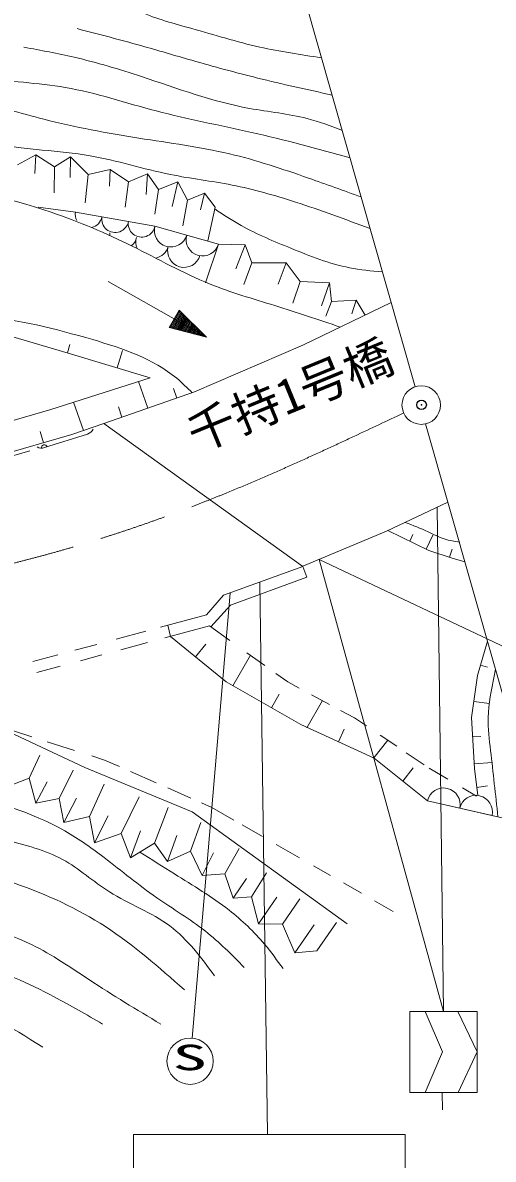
# Model space of a CAD drawing. Units: millimetres, scale not verified. Extents: x -199886483 to 680000, y -5525939 to 380000.
# Drawn here: x 339808 to 364218, y 277392 to 336318 of the extents above; entities that cross this region are included whole.
import ezdxf
from ezdxf.enums import TextEntityAlignment as Align

# ---------------------------------------------------------------- set-up
doc = ezdxf.new("R2010")
doc.units = ezdxf.units.MM
doc.header["$LTSCALE"] = 1000
doc.header["$PDMODE"] = 32
doc.header["$PDSIZE"] = 500
doc.linetypes.add('CHAIN', pattern=[18.5, 12, -1.5, 3.5, -1.5])
for name, color, linetype, lineweight in [('M-BGD', 7, 'Continuous', 13), ('M-BMK-SRVR', 3, 'Continuous', 13), ('M-OTRS', 6, 'Continuous', 25), ('M-STR-STR1', 1, 'Continuous', 13), ('M-STR-STRC', 7, 'Continuous', 13)]:
    doc.layers.add(name, color=color, linetype=linetype, lineweight=lineweight)
doc.styles.add('ＭＳ ゴシック', font='')
doc.styles.get('ＭＳ ゴシック').set_extended_font_data('MS Gothic')

msp = doc.modelspace()

# ---------------------------------------------------------------- linework, layer by layer
at = {"layer": 'M-BGD'}
for p, q in [((340483, 329471), (339543, 328948)), ((340483, 329471), (340443, 328502)), ((341450, 328844), (340483, 329471)), ((341450, 328844), (341441, 327505)), ((342286, 329367), (341450, 328844)), ((342286, 329367), (342262, 328288)), ((343201, 328453), (342286, 329367)), ((343201, 328453), (343045, 326978)), ((344350, 328715), (343201, 328453)), ((344350, 328715), (344316, 327840)), ((345291, 328063), (344350, 328715)), ((346284, 328481), (345291, 328063)), ((346284, 328481), (346213, 327411)), ((346859, 327672), (346284, 328481)), ((345291, 328063), (345118, 326764)), ((346859, 327672), (346663, 326394)), ((347852, 328064), (346859, 327672)), ((347852, 328064), (347563, 326786)), ((348349, 327124), (347852, 328064)), ((348349, 327124), (348111, 325788)), ((349237, 327490), (348349, 327124)), ((349237, 327490), (349030, 326610)), ((349786, 326759), (349237, 327490)), ((342540, 326505), (340605, 326754)), ((340605, 326754), (342540, 326505)), ((346668, 325779), (342540, 326505)), ((342540, 326505), (346668, 325779)), ((349409, 325002), (349786, 326759)), ((349964, 324844), (346668, 325779)), ((346668, 325779), (349964, 324844)), ((349964, 324844), (349286, 322836)), ((351351, 324810), (349964, 324844)), ((351351, 324810), (350870, 323561)), ((351699, 323874), (351351, 324810)), ((351699, 323874), (351281, 322740)), ((353468, 323875), (351699, 323874)), ((353468, 323875), (353061, 322760)), ((354197, 322904), (353468, 323875)), ((344247, 322902), (349349, 320019)), ((354197, 322904), (353824, 321783)), ((355723, 322836), (354197, 322904)), ((355723, 322836), (355310, 321647)), ((355828, 321865), (355723, 322836)), ((355828, 321865), (355526, 321099)), ((357111, 321935), (355828, 321865)), ((357111, 321935), (356875, 321217)), ((357566, 321161), (357111, 321935)), ((347922, 321420), (347413, 320519)), ((347945, 321397), (347445, 320510)), ((347982, 321361), (347495, 320498)), ((348019, 321324), (347545, 320485)), ((348056, 321288), (347595, 320472)), ((348093, 321252), (347645, 320459)), ((348130, 321216), (347695, 320446)), ((348167, 321179), (347745, 320433)), ((349349, 320019), (347922, 321420)), ((348204, 321143), (347795, 320420)), ((348241, 321107), (347846, 320407)), ((348278, 321071), (347896, 320394)), ((348315, 321034), (347946, 320381)), ((348352, 320998), (347996, 320368)), ((348389, 320962), (348046, 320355)), ((348426, 320926), (348096, 320342)), ((348463, 320889), (348146, 320329)), ((348500, 320853), (348196, 320317)), ((348536, 320817), (348246, 320304)), ((348573, 320781), (348297, 320291)), ((348610, 320744), (348347, 320278)), ((348647, 320708), (348397, 320265)), ((348684, 320672), (348447, 320252)), ((348721, 320636), (348497, 320239)), ((348758, 320599), (348547, 320226)), ((348795, 320563), (348597, 320213)), ((337746, 320497), (342168, 319181)), ((349349, 320019), (347413, 320519)), ((348832, 320527), (348647, 320200)), ((348869, 320491), (348698, 320187)), ((348906, 320454), (348748, 320174)), ((348943, 320418), (348798, 320161)), ((348980, 320382), (348848, 320148)), ((349017, 320345), (348898, 320136)), ((349054, 320309), (348948, 320123)), ((349091, 320273), (348998, 320110)), ((349128, 320237), (349048, 320097)), ((349164, 320200), (349099, 320084)), ((349201, 320164), (349149, 320071)), ((349238, 320128), (349199, 320058)), ((349275, 320092), (349249, 320045)), ((349312, 320055), (349299, 320032)), ((342253, 319633), (342123, 319195)), ((342168, 319181), (346420, 317913)), ((344978, 319320), (344711, 318423)), ((346420, 317913), (341266, 316274)), ((345814, 317721), (346297, 316331)), ((347627, 317351), (347800, 316853)), ((342444, 316648), (342957, 315171)), ((341266, 316274), (335698, 314658)), ((344771, 316396), (344955, 315865)), ((344013, 315538), (342352, 314961)), ((342352, 314961), (337136, 313473)), ((340713, 315131), (340881, 314542)), ((343165, 314993), (340933, 314288)), ((340185, 314120), (338815, 313724)), ((358745, 309989), (360871, 308961)), ((360049, 309779), (359884, 309438)), ((361081, 309750), (360732, 309028)), ((360871, 308961), (362083, 308558)), ((362092, 309023), (361952, 308601)), ((362083, 308558), (362740, 308370)), ((350231, 306638), (354339, 308132)), ((354339, 308132), (354544, 307568)), ((350579, 306126), (354544, 307568)), ((349336, 305626), (350231, 306638)), ((349573, 304989), (350579, 306126)), ((349336, 305626), (346949, 304982)), ((346198, 304779), (344662, 304364)), ((349492, 305047), (347184, 304424)), ((347475, 304502), (347337, 305086)), ((349492, 305047), (350560, 304284)), ((343647, 304089), (342519, 303785)), ((346283, 304180), (344893, 303805)), ((347475, 304502), (350365, 302139)), ((349304, 304102), (348767, 303446)), ((363910, 304256), (363391, 302469)), ((341632, 303545), (340338, 303196)), ((343915, 303540), (342810, 303242)), ((351617, 303528), (350712, 301941)), ((351435, 303658), (352372, 302989)), ((341750, 302956), (340548, 302631)), ((363915, 302902), (363548, 303009)), ((352938, 302584), (353557, 302141)), ((363391, 302469), (363082, 300293)), ((350365, 302139), (354234, 299931)), ((353557, 302141), (354153, 301820)), ((353118, 301499), (352718, 300796)), ((355353, 301173), (354543, 299755)), ((354790, 301476), (355727, 300971)), ((364030, 301015), (363201, 301132)), ((356298, 300664), (357027, 300271)), ((338270, 299938), (340279, 299296)), ((343034, 297711), (338270, 299938)), ((354234, 299931), (358041, 298184)), ((357027, 300271), (357642, 299856)), ((363082, 300293), (363239, 297653)), ((356480, 299689), (356181, 299038)), ((358346, 299382), (359207, 298802)), ((341084, 299039), (342490, 298590)), ((358741, 299115), (358014, 298205)), ((363578, 299315), (363142, 299290)), ((340143, 297156), (340695, 298336)), ((343394, 298301), (344054, 298090)), ((358041, 298184), (360805, 295976)), ((359697, 298472), (360638, 297838)), ((348591, 295409), (343034, 297711)), ((344054, 298090), (344822, 297751)), ((360067, 297690), (359519, 297003)), ((360896, 297664), (361855, 297101)), ((364182, 297957), (363224, 297900)), ((363239, 297653), (363422, 296256)), ((338799, 296639), (340143, 297156)), ((340143, 297156), (340483, 295854)), ((341693, 296103), (342423, 297567)), ((345401, 297495), (346727, 296910)), ((340483, 295854), (341069, 296959)), ((343277, 295167), (344034, 296844)), ((347333, 296642), (348535, 296112)), ((362621, 296652), (363352, 296223)), ((363919, 296748), (363367, 296676)), ((340483, 295854), (341693, 296103)), ((341693, 296103), (341940, 294848)), ((341940, 294848), (342603, 296120)), ((344918, 294277), (345847, 296177)), ((349083, 295870), (349612, 295636)), ((360805, 295976), (366643, 294646)), ((364152, 295214), (360805, 295976)), ((346637, 293784), (347344, 295636)), ((356645, 289593), (348591, 295409)), ((349612, 295636), (350753, 294982)), ((341940, 294848), (343277, 295167)), ((343277, 295167), (343533, 293798)), ((343533, 293798), (344232, 295204)), ((348516, 293371), (349047, 294846)), ((351195, 294729), (352239, 294129)), ((343533, 293798), (344918, 294277)), ((344918, 294277), (345396, 293019)), ((345396, 293019), (345926, 294423)), ((347322, 292829), (347800, 294174)), ((345396, 293019), (346637, 293784)), ((346637, 293784), (347322, 292829)), ((350284, 292194), (351034, 293497)), ((352955, 293719), (354160, 293028)), ((347322, 292829), (348516, 293371)), ((348516, 293371), (349122, 292098)), ((349122, 292098), (349710, 293281)), ((354891, 292608), (355767, 292106)), ((349122, 292098), (350284, 292194)), ((350284, 292194), (350730, 290937)), ((350730, 290937), (351422, 291958)), ((351670, 291001), (352453, 292251)), ((356443, 291719), (357381, 291181)), ((350730, 290937), (351670, 291001)), ((351670, 291001), (352037, 289600)), ((352037, 289600), (352987, 290979)), ((353278, 289585), (354182, 290894)), ((358063, 290789), (359026, 290237)), ((352037, 289600), (353278, 289585)), ((353278, 289585), (353916, 288089)), ((353916, 288089), (354931, 289544)), ((355062, 288201), (356080, 289667)), ((353916, 288089), (355062, 288201)), ((345553, 270373), (345548, 278673))]:
    msp.add_line(p, q, dxfattribs=at)
for centre, radius, start, end in [((343228, 326384), 699, 170.02664, 207.66049), ((343228, 326384), 699, 281.93181, 350.02664), ((344604, 326142), 699, 170.02664, 350.02664), ((345980, 325900), 699, 170.02664, 350.02664), ((345020, 325308), 699, 170.02664, 180.67778), ((347492, 325545), 856, 164.16891, 344.16891), ((349140, 325078), 856, 164.16891, 344.16891), ((345020, 325308), 699, 306.72556, 350.02664), ((346532, 324954), 856, 164.16891, 203.74805), ((346532, 324954), 856, 281.0378, 344.16891), ((348180, 324486), 856, 164.16891, 344.16891), ((343015, 315470), 500, 287.52262, 332.52262), ((340782, 314765), 500, 242.52262, 287.52262), ((340933, 314288), 150, 17.52262, 197.52262), ((361641, 295785), 858, 347.17092, 167.17092), ((363315, 295404), 858, 347.17092, 167.17092)]:
    msp.add_arc(centre, radius, start, end, dxfattribs=at)
for points, knots in [([(355307, 334501), (354234, 334660), (353161, 334820), (352107, 335056), (350919, 335321), (349755, 335685), (348576, 336016), (347664, 336272), (346744, 336509), (345888, 336897), (345378, 337128), (344891, 337413), (344403, 337698)], [0, 0, 0, 0, 1, 1, 1, 2, 2, 2, 3, 3, 3, 4, 4, 4, 4]), ([(355860, 332569), (354566, 332851), (353272, 333132), (351987, 333451), (350845, 333734), (349709, 334047), (348577, 334371), (347694, 334624), (346813, 334884), (345929, 335132), (344836, 335438), (343738, 335725), (342639, 336012)], [0, 0, 0, 0, 1, 1, 1, 2, 2, 2, 3, 3, 3, 4, 4, 4, 4]), ([(356394, 330738), (355788, 330966), (355181, 331193), (354558, 331354), (353583, 331606), (352568, 331694), (351574, 331875), (349658, 332224), (347824, 332917), (345970, 333528), (344818, 333907), (343658, 334255), (342480, 334528), (341617, 334728), (340745, 334888), (339872, 335048)], [0, 0, 0, 0, 1, 1, 1, 2, 2, 2, 3, 3, 3, 4, 4, 4, 5, 5, 5, 5]), ([(356793, 329320), (355094, 329783), (353395, 330246), (351679, 330635), (350033, 331008), (348371, 331312), (346736, 331743), (345163, 332157), (343614, 332687), (342016, 332961), (340584, 333207), (339111, 333248), (337684, 333514), (336478, 333739), (335304, 334125), (334130, 334511)], [0, 0, 0, 0, 1, 1, 1, 2, 2, 2, 3, 3, 3, 4, 4, 4, 5, 5, 5, 5]), ([(357357, 327286), (356448, 327615), (355540, 327944), (354626, 328264), (353277, 328738), (351918, 329194), (350529, 329521), (348987, 329883), (347409, 330085), (345839, 330332), (344179, 330594), (342529, 330905), (340903, 331316), (339704, 331620), (338519, 331977), (337324, 332301), (336141, 332623), (334949, 332913), (333745, 333138), (332763, 333322), (331773, 333464), (330783, 333605)], [0, 0, 0, 0, 1, 1, 1, 2, 2, 2, 3, 3, 3, 4, 4, 4, 5, 5, 5, 6, 6, 6, 7, 7, 7, 7]), ([(357834, 325645), (356546, 326122), (355258, 326600), (353950, 327023), (352870, 327372), (351777, 327685), (350664, 327903), (349604, 328111), (348528, 328234), (347469, 328449), (346071, 328732), (344705, 329177), (343301, 329420), (341660, 329704), (339966, 329713), (338341, 330056), (337143, 330308), (335981, 330742), (334811, 331118), (333567, 331519), (332313, 331855), (331038, 332181), (330174, 332402), (329301, 332619), (328421, 332636), (327876, 332646), (327327, 332580), (326779, 332513)], [0, 0, 0, 0, 1, 1, 1, 2, 2, 2, 3, 3, 3, 4, 4, 4, 5, 5, 5, 6, 6, 6, 7, 7, 7, 8, 8, 8, 9, 9, 9, 9]), ([(233850, 330046), (235749, 328632), (237648, 327218), (239429, 325695), (240877, 324458), (242246, 323149), (243688, 321833), (244594, 321006), (245528, 320177), (246624, 319731), (247486, 319381), (248448, 319268), (249413, 319195), (251951, 319001), (254512, 319077), (256849, 319884), (258672, 320514), (260360, 321589), (262180, 322236), (263813, 322816), (265553, 323051), (267316, 323217), (269197, 323395), (271105, 323494), (272893, 323074), (275077, 322561), (277082, 321275), (279254, 320632), (280552, 320248), (281909, 320093), (283266, 319949), (284964, 319769), (286662, 319605), (288305, 319218), (291521, 318461), (294530, 316849), (297749, 316044), (299236, 315673), (300768, 315474), (302299, 315362), (305948, 315096), (309594, 315326), (313257, 315613), (315651, 315801), (318051, 316013), (320350, 316596), (322871, 317236), (325269, 318322), (327687, 319389), (329283, 320093), (330888, 320790), (332578, 321104), (334205, 321407), (335911, 321356), (337568, 321156), (339563, 320916), (341487, 320460), (343439, 319888), (344997, 319431), (346572, 318900), (347794, 317885), (348076, 317651), (348339, 317391), (348601, 317132)], [0, 0, 0, 0, 1, 1, 1, 2, 2, 2, 3, 3, 3, 4, 4, 4, 5, 5, 5, 6, 6, 6, 7, 7, 7, 8, 8, 8, 9, 9, 9, 10, 10, 10, 11, 11, 11, 12, 12, 12, 13, 13, 13, 14, 14, 14, 15, 15, 15, 16, 16, 16, 17, 17, 17, 18, 18, 18, 19, 19, 19, 20, 20, 20, 21, 21, 21, 21]), ([(239916, 329903), (240754, 329020), (241592, 328136), (242608, 327556), (243677, 326946), (244943, 326671), (246180, 326384), (247696, 326034), (249169, 325666), (250681, 325409), (252148, 325159), (253651, 325013), (255133, 325069), (257638, 325163), (260083, 325833), (262569, 326345), (265271, 326902), (268022, 327272), (270738, 327084), (272794, 326942), (274830, 326480), (276854, 326011), (279313, 325442), (281754, 324863), (284193, 324255), (287085, 323534), (289973, 322773), (292902, 322205), (296526, 321503), (300212, 321096), (303910, 321038), (307123, 320987), (310346, 321200), (313498, 321777), (315502, 322145), (317476, 322660), (319466, 323102), (322242, 323719), (325048, 324196), (327732, 325211), (329889, 326026), (331968, 327189), (334188, 327514), (336510, 327854), (338987, 327277), (341283, 326491), (342743, 325990), (344131, 325404), (345491, 324732), (346822, 324074), (348126, 323334), (349504, 322778), (350602, 322334), (351746, 322007), (352880, 321655), (354019, 321300), (355147, 320920), (356276, 320539)], [0, 0, 0, 0, 1, 1, 1, 2, 2, 2, 3, 3, 3, 4, 4, 4, 5, 5, 5, 6, 6, 6, 7, 7, 7, 8, 8, 8, 9, 9, 9, 10, 10, 10, 11, 11, 11, 12, 12, 12, 13, 13, 13, 14, 14, 14, 15, 15, 15, 16, 16, 16, 17, 17, 17, 18, 18, 18, 19, 19, 19, 19]), ([(358455, 323399), (357887, 323452), (357318, 323506), (356762, 323615), (355718, 323820), (354717, 324222), (353722, 324626), (352843, 324983), (351969, 325343), (351148, 325802), (350675, 326066), (350220, 326364), (349765, 326661)], [0, 0, 0, 0, 1, 1, 1, 2, 2, 2, 3, 3, 3, 4, 4, 4, 4]), ([(362488, 309385), (362213, 309426), (361939, 309467), (361678, 309552), (361389, 309646), (361117, 309793), (360839, 309924), (360448, 310108), (360046, 310260), (359644, 310412)], [0, 0, 0, 0, 1, 1, 1, 2, 2, 2, 3, 3, 3, 3]), ([(364457, 295144), (364335, 296289), (364213, 297435), (364077, 298585), (364010, 299155), (363939, 299725), (363952, 300294), (363968, 301013), (364119, 301729), (364261, 302438), (364287, 302566), (364312, 302693), (364337, 302820)], [0, 0, 0, 0, 1, 1, 1, 2, 2, 2, 3, 3, 3, 4, 4, 4, 4]), ([(334710, 296984), (335769, 296687), (336829, 296391), (337886, 296067), (339247, 295650), (340606, 295187), (341844, 294500), (342609, 294076), (343329, 293566), (344028, 293035), (344941, 292341), (345819, 291609), (346758, 290955), (347597, 290371), (348484, 289849), (349284, 289217), (350002, 288651), (350650, 287996), (351298, 287342)], [0, 0, 0, 0, 1, 1, 1, 2, 2, 2, 3, 3, 3, 4, 4, 4, 5, 5, 5, 6, 6, 6, 6]), ([(333096, 295645), (333932, 295399), (334768, 295153), (335601, 294906), (336699, 294580), (337792, 294253), (338910, 293953), (339930, 293679), (340970, 293427), (341879, 292931), (342731, 292466), (343467, 291788), (344302, 291261), (345325, 290615), (346495, 290197), (347441, 289489), (348355, 288805), (349059, 287852), (349763, 286898)], [0, 0, 0, 0, 1, 1, 1, 2, 2, 2, 3, 3, 3, 4, 4, 4, 5, 5, 5, 6, 6, 6, 6]), ([(330824, 293759), (332250, 293485), (333675, 293212), (335090, 292893), (336541, 292566), (337981, 292192), (339389, 291701), (341037, 291128), (342641, 290397), (344098, 289453), (345562, 288505), (346878, 287343), (348194, 286180)], [0, 0, 0, 0, 1, 1, 1, 2, 2, 2, 3, 3, 3, 4, 4, 4, 4]), ([(345888, 293322), (346483, 292940), (347078, 292558), (347679, 292184), (348641, 291585), (349618, 291007), (350511, 290310), (351183, 289784), (351808, 289191), (352354, 288537), (352693, 288132), (353001, 287703), (353310, 287275)], [0, 0, 0, 0, 1, 1, 1, 2, 2, 2, 3, 3, 3, 4, 4, 4, 4]), ([(329278, 292476), (330997, 291712), (332716, 290947), (334518, 290382), (336457, 289774), (338492, 289396), (340298, 288511), (341332, 288004), (342292, 287330), (343266, 286691), (344483, 285892), (345723, 285148), (346964, 284403)], [0, 0, 0, 0, 1, 1, 1, 2, 2, 2, 3, 3, 3, 4, 4, 4, 4]), ([(343944, 284405), (343117, 284888), (342290, 285371), (341441, 285818), (340095, 286525), (338696, 287140), (337251, 287610), (336176, 287960), (335077, 288229), (333987, 288533), (332583, 288924), (331196, 289373), (329798, 289781), (328337, 290208), (326864, 290592), (325391, 290975), (324671, 291163), (323950, 291351), (323229, 291539)], [0, 0, 0, 0, 1, 1, 1, 2, 2, 2, 3, 3, 3, 4, 4, 4, 5, 5, 5, 6, 6, 6, 6]), ([(232002, 279496), (232614, 280547), (233225, 281598), (234013, 282489), (234929, 283526), (236084, 284347), (237112, 285319), (238298, 286443), (239314, 287768), (240645, 288640), (241635, 289288), (242800, 289685), (243963, 290056), (245098, 290418), (246233, 290757), (247389, 290874), (248984, 291036), (250621, 290778), (252230, 290442), (254236, 290023), (256199, 289484), (257997, 288596), (259590, 287809), (261053, 286747), (262622, 285879), (264201, 285005), (265888, 284327), (267628, 283869), (270136, 283209), (272756, 283006), (275353, 283004), (278134, 283001), (280889, 283229), (283675, 283281), (285863, 283321), (288069, 283252), (290202, 283665), (291811, 283977), (293379, 284564), (294988, 284865), (296625, 285171), (298306, 285183), (299992, 285249), (301724, 285316), (303463, 285441), (305105, 285904), (307146, 286480), (309038, 287577), (311067, 288244), (312485, 288710), (313970, 288966), (315461, 289098), (317118, 289245), (318783, 289239), (320437, 289101), (321865, 288983), (323285, 288767), (324696, 288521), (326676, 288176), (328638, 287771), (330615, 287359), (332365, 286994), (334126, 286623), (335772, 285972), (337552, 285268), (339198, 284237), (340844, 283206)], [0, 0, 0, 0, 1, 1, 1, 2, 2, 2, 3, 3, 3, 4, 4, 4, 5, 5, 5, 6, 6, 6, 7, 7, 7, 8, 8, 8, 9, 9, 9, 10, 10, 10, 11, 11, 11, 12, 12, 12, 13, 13, 13, 14, 14, 14, 15, 15, 15, 16, 16, 16, 17, 17, 17, 18, 18, 18, 19, 19, 19, 20, 20, 20, 21, 21, 21, 22, 22, 22, 22])]:
    msp.add_open_spline(points, degree=3, knots=knots, dxfattribs=at)
at = {"layer": 'M-BMK-SRVR'}
for p, q in [((352860, 343108), (360160, 317441)), ((360704, 315528), (369479, 284675))]:
    msp.add_line(p, q, dxfattribs=at)
msp.add_circle((360480, 316496), 1000, dxfattribs=at)
at = {"layer": 'M-OTRS'}
msp.add_point((360496, 316507), dxfattribs=at)
at = {"layer": 'M-STR-STR1'}
for p, q in [((358917, 321813), (354341, 319606)), ((354341, 319606), (348727, 317175)), ((348727, 317175), (344013, 315538)), ((344013, 315538), (354339, 308132)), ((358680, 309958), (361862, 311457)), ((354331, 308138), (358680, 309958))]:
    msp.add_line(p, q, dxfattribs=at)
at = {"layer": 'M-STR-STR1', "color": 2, "linetype": 'CHAIN'}
msp.add_open_spline([(359546, 316074), (356177, 314483), (352808, 312891), (349341, 311522), (345733, 310096), (342019, 308911), (338245, 308037), (332113, 306616), (325821, 306016), (319529, 305416)], degree=3, knots=[0, 0, 0, 0, 1, 1, 1, 2, 2, 2, 3, 3, 3, 3], dxfattribs=at)
at = {"layer": 'M-STR-STRC'}
for p, q in [((361306, 311195), (361639, 285061)), ((355179, 308493), (373740, 299723)), ((355179, 308493), (361639, 285061)), ((352104, 307312), (352498, 278677)), ((350563, 306746), (348594, 283673)), ((359886, 285060), (363386, 285062)), ((359886, 285060), (359888, 280860)), ((360686, 285060), (361587, 282961)), ((362386, 285061), (363387, 282962)), ((363386, 285062), (363388, 280862)), ((361587, 282961), (360688, 280860)), ((363387, 282962), (362388, 280861)), ((359888, 280860), (363388, 280862)), ((361589, 279961), (361573, 280848)), ((345548, 278673), (359648, 278681)), ((359648, 278681), (359653, 270381))]:
    msp.add_line(p, q, dxfattribs=at)
msp.add_circle((348492, 282477), 1200, dxfattribs=at)

# ---------------------------------------------------------------- texts
at = {"layer": 'M-STR-STR1', "style": 'ＭＳ ゴシック'}
msp.add_text('千持1号橋', height=1833, rotation=22.341, dxfattribs=at).set_placement((349018, 313526), align=Align.BOTTOM_LEFT)
at = {"layer": 'M-STR-STRC', "style": 'ＭＳ ゴシック', "width": 2}
msp.add_text('S', height=1320, rotation=0.035, dxfattribs=at).set_placement((347574, 281614), align=Align.BOTTOM_LEFT)

doc.saveas('drawing.dxf')
